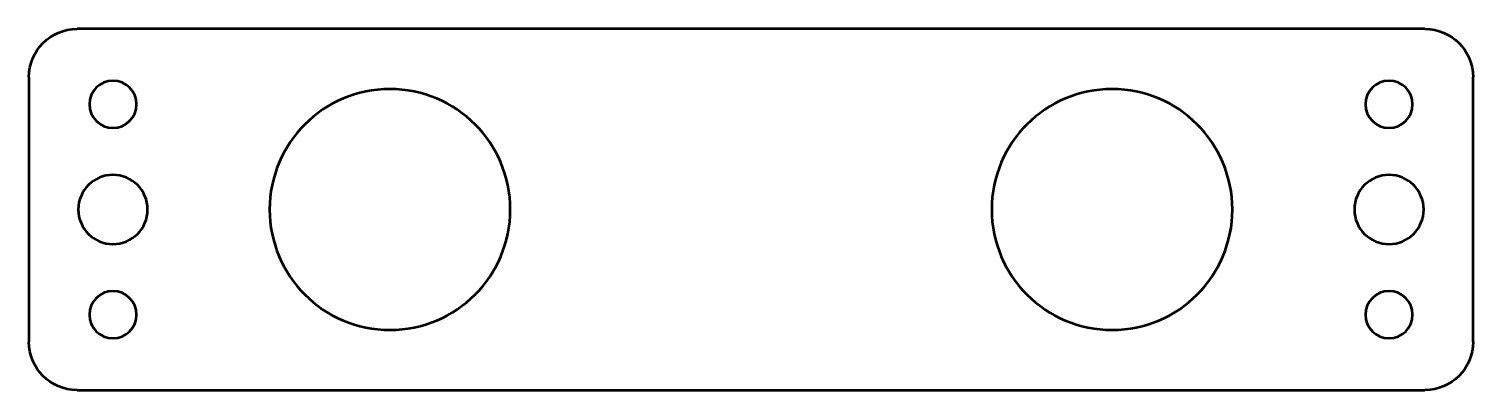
# Model space of a CAD drawing. Header units: inches. Extents: x 6.86 to 9.86, y 5.66 to 6.41.
import ezdxf

# ---------------------------------------------------------------- set-up
doc = ezdxf.new("R2010")
doc.units = ezdxf.units.IN
doc.header["$LTSCALE"] = 0.75
doc.header["$MEASUREMENT"] = 0
doc.layers.add('Visible', color=7, linetype='Continuous', lineweight=50)

msp = doc.modelspace()

# ---------------------------------------------------------------- linework, layer by layer
at = {"layer": 'Visible', "extrusion": (0, 1, 0)}
for p, q in [((9.75549, 6.409692), (6.95549, 6.409692)), ((6.85549, 6.309692), (6.85549, 5.759692)), ((9.85549, 5.759692), (9.85549, 6.309692)), ((6.95549, 5.659692), (9.75549, 5.659692))]:
    msp.add_line(p, q, dxfattribs=at)
at = {"layer": 'Visible', "extrusion": (0, 0, -1)}
for centre, radius in [((-7.030115, 6.253192), 0.049), ((-9.680864, 6.253192), 0.049), ((-7.60549, 6.034692), 0.25), ((-9.10549, 6.034692), 0.25), ((-7.030115, 6.034692), 0.072), ((-9.680864, 6.034692), 0.072), ((-7.030115, 5.816192), 0.049), ((-9.680864, 5.816192), 0.049)]:
    msp.add_circle(centre, radius, dxfattribs=at)
for centre, start, end in [((-6.95549, 6.309692), 0, 90), ((-9.75549, 6.309692), 90, 180), ((-6.95549, 5.759692), 270, 0), ((-9.75549, 5.759692), 180, 270)]:
    msp.add_arc(centre, 0.1, start, end, dxfattribs=at)

doc.saveas('drawing.dxf')
